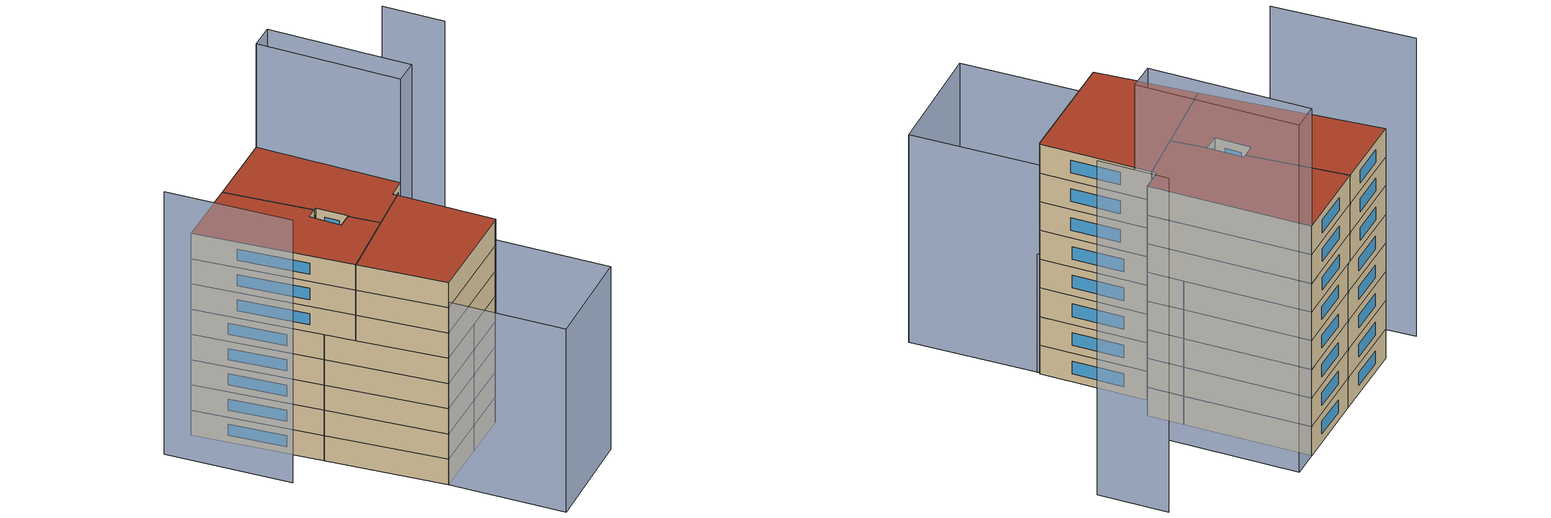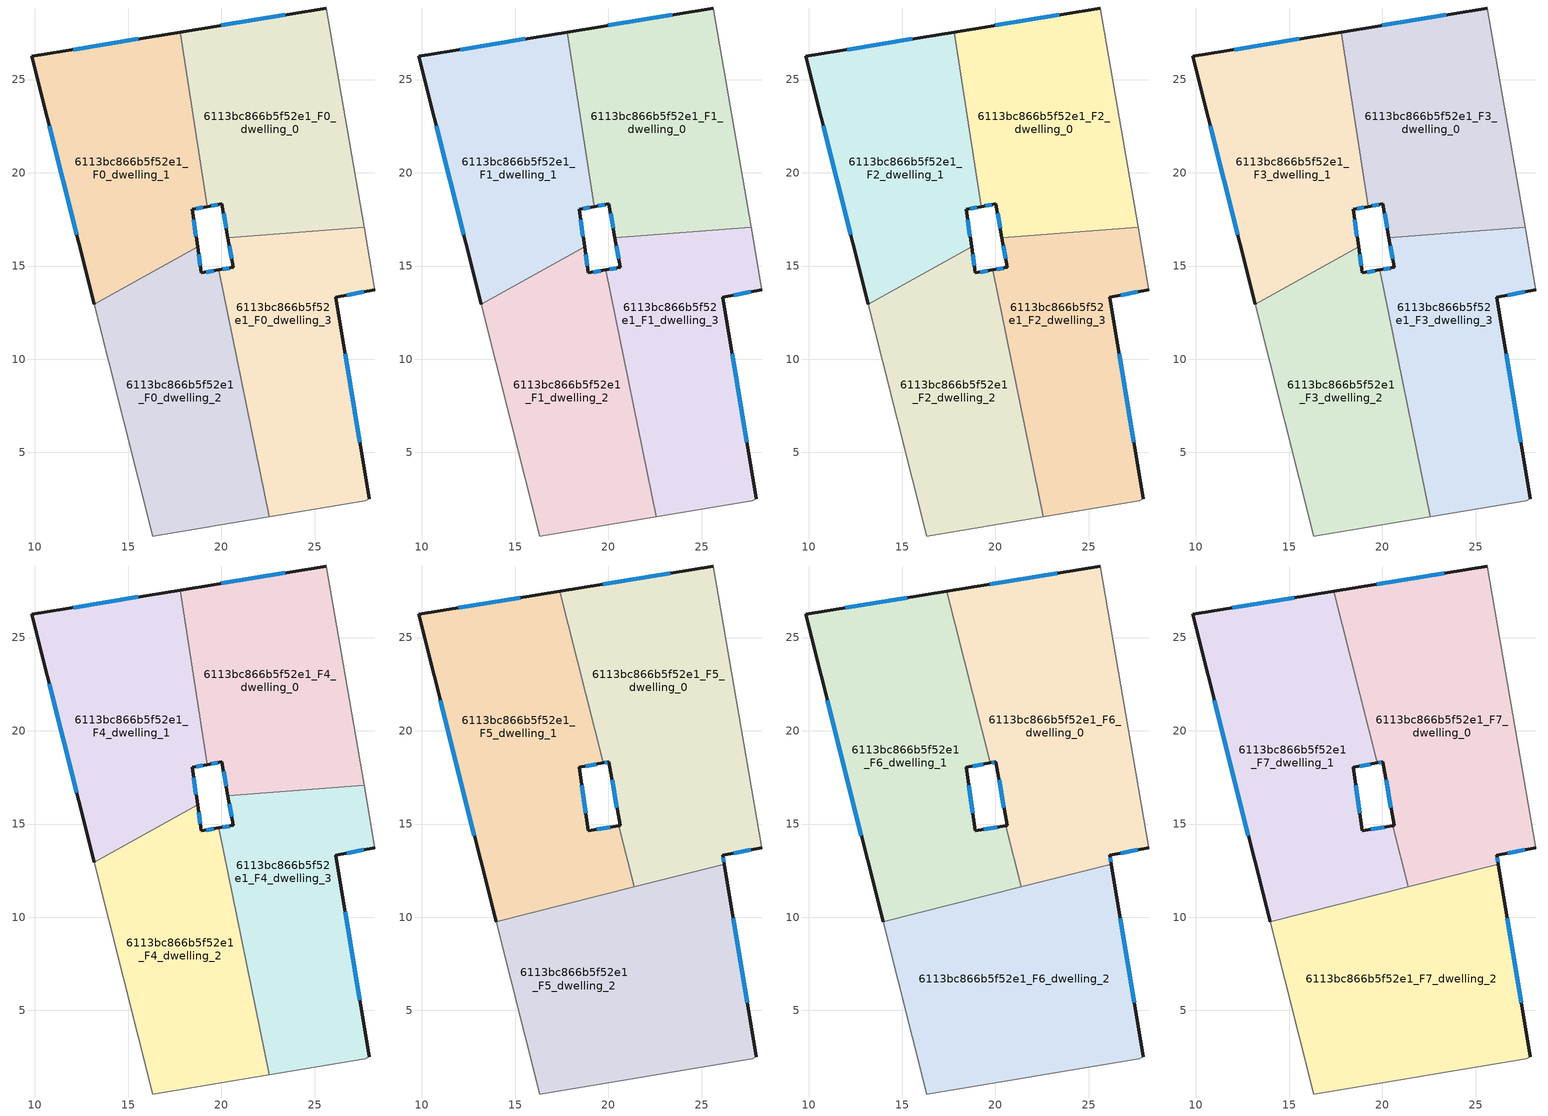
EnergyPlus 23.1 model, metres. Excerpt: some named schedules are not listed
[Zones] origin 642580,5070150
6113bc866b5f52e1_F0_dwelling_0
 floor ground (EU_floor_Construction): 25.63,28.84 27.65,17.09 20.34,16.53 20.02,18.33 19.23,18.18 17.78,27.55 z0
 wall outside (EU_wall_Construction): 19.23,18.18 20.02,18.33 20.34,16.53 / 25.63,28.84 17.78,27.55 z0:3
 wall to 6113bc866b5f52e1_F0_dwelling_3 (EU_wall_Construction): 20.34,16.53 27.65,17.09 z0:3
 wall to 6113bc866b5f52e1_F0_dwelling_1 (EU_wall_Construction): 17.78,27.55 19.23,18.18 z0:3
 wall adiabatic (EU_wall_Construction): 27.65,17.09 25.63,28.84 z0:3
 window (EU_Window_Construction): 20.11,17.83 20.25,17.03 / 19.46,18.23 19.8,18.29 / 23.43,28.48 19.98,27.91 z0.84:2.16
6113bc866b5f52e1_F0_dwelling_1
 floor ground (EU_floor_Construction): 17.78,27.55 19.23,18.18 18.42,18.03 18.72,16.03 13.18,12.94 9.82,26.24 z0
 wall outside (EU_wall_Construction): 18.72,16.03 18.42,18.03 19.23,18.18 / 17.78,27.55 9.82,26.24 13.18,12.94 z0:3
 wall to 6113bc866b5f52e1_F0_dwelling_2 (EU_wall_Construction): 13.18,12.94 18.72,16.03 z0:3
 window (EU_Window_Construction): 18.65,18.08 19.01,18.14 / 18.63,16.59 18.51,17.47 / 10.76,22.51 12.24,16.67 / 15.55,27.18 12.05,26.61 z0.84:2.16
6113bc866b5f52e1_F0_dwelling_2
 floor ground (EU_floor_Construction): 19.85,14.79 22.57,1.56 16.32,0.52 13.18,12.94 18.72,16.03 18.92,14.63 z0
 wall outside (EU_wall_Construction): 19.85,14.79 18.92,14.63 18.72,16.03 z0:3
 wall to 6113bc866b5f52e1_F0_dwelling_3 (EU_wall_Construction): 22.57,1.56 19.85,14.79 z0:3
 wall adiabatic (EU_wall_Construction): 13.18,12.94 16.32,0.52 22.57,1.56 z0:3
 window (EU_Window_Construction): 18.86,15.02 18.77,15.64 / 19.59,14.75 19.18,14.68 z0.84:2.16
6113bc866b5f52e1_F0_dwelling_3
 floor ground (EU_floor_Construction): 27.65,17.09 28.23,13.73 26.13,13.33 27.93,2.52 27.72,2.42 22.57,1.56 19.85,14.79 20.62,14.93 20.34,16.53 z0
 wall outside (EU_wall_Construction): 20.34,16.53 20.62,14.93 19.85,14.79 / 27.93,2.52 26.13,13.33 28.23,13.73 z0:3
 wall adiabatic (EU_wall_Construction): 28.23,13.73 27.65,17.09 / 22.57,1.56 27.72,2.42 27.93,2.52 z0:3
 window (EU_Window_Construction): 20.41,14.89 20.06,14.83 / 20.42,16.08 20.54,15.38 / 26.72,13.44 27.64,13.61 / 27.42,5.55 26.63,10.3 z0.84:2.16
6113bc866b5f52e1_F1_dwelling_0
 floor to 6113bc866b5f52e1_F0_dwelling_0 (EU_floor_Construction): 25.63,28.84 27.65,17.09 20.34,16.53 20.02,18.33 19.23,18.18 17.78,27.55 z3
 wall outside (EU_wall_Construction): 19.23,18.18 20.02,18.33 20.34,16.53 / 25.63,28.84 17.78,27.55 z3:6
 wall to 6113bc866b5f52e1_F1_dwelling_3 (EU_wall_Construction): 20.34,16.53 27.65,17.09 z3:6
 wall to 6113bc866b5f52e1_F1_dwelling_1 (EU_wall_Construction): 17.78,27.55 19.23,18.18 z3:6
 wall adiabatic (EU_wall_Construction): 27.65,17.09 25.63,28.84 z3:6
 window (EU_Window_Construction): 20.11,17.83 20.25,17.03 / 19.46,18.23 19.8,18.29 / 23.43,28.48 19.98,27.91 z3.84:5.16
6113bc866b5f52e1_F1_dwelling_1
 floor to 6113bc866b5f52e1_F0_dwelling_1 (EU_floor_Construction): 17.78,27.55 19.23,18.18 18.42,18.03 18.72,16.03 13.18,12.94 9.82,26.24 z3
 wall outside (EU_wall_Construction): 18.72,16.03 18.42,18.03 19.23,18.18 / 17.78,27.55 9.82,26.24 13.18,12.94 z3:6
 wall to 6113bc866b5f52e1_F1_dwelling_2 (EU_wall_Construction): 13.18,12.94 18.72,16.03 z3:6
 window (EU_Window_Construction): 18.65,18.08 19.01,18.14 / 18.63,16.59 18.51,17.47 / 10.76,22.51 12.24,16.67 / 15.55,27.18 12.05,26.61 z3.84:5.16
6113bc866b5f52e1_F1_dwelling_2
 floor to 6113bc866b5f52e1_F0_dwelling_2 (EU_floor_Construction): 19.85,14.79 22.57,1.56 16.32,0.52 13.18,12.94 18.72,16.03 18.92,14.63 z3
 wall outside (EU_wall_Construction): 19.85,14.79 18.92,14.63 18.72,16.03 z3:6
 wall to 6113bc866b5f52e1_F1_dwelling_3 (EU_wall_Construction): 22.57,1.56 19.85,14.79 z3:6
 wall adiabatic (EU_wall_Construction): 13.18,12.94 16.32,0.52 22.57,1.56 z3:6
 window (EU_Window_Construction): 18.86,15.02 18.77,15.64 / 19.59,14.75 19.18,14.68 z3.84:5.16
6113bc866b5f52e1_F1_dwelling_3
 floor to 6113bc866b5f52e1_F0_dwelling_3 (EU_floor_Construction): 27.65,17.09 28.23,13.73 26.13,13.33 27.93,2.52 27.72,2.42 22.57,1.56 19.85,14.79 20.62,14.93 20.34,16.53 z3
 wall outside (EU_wall_Construction): 20.34,16.53 20.62,14.93 19.85,14.79 / 27.93,2.52 26.13,13.33 28.23,13.73 z3:6
 wall adiabatic (EU_wall_Construction): 28.23,13.73 27.65,17.09 / 22.57,1.56 27.72,2.42 27.93,2.52 z3:6
 window (EU_Window_Construction): 20.41,14.89 20.06,14.83 / 20.42,16.08 20.54,15.38 / 26.72,13.44 27.64,13.61 / 27.42,5.55 26.63,10.3 z3.84:5.16
6113bc866b5f52e1_F2_dwelling_0
 floor to 6113bc866b5f52e1_F1_dwelling_0 (EU_floor_Construction): 25.63,28.84 27.65,17.09 20.34,16.53 20.02,18.33 19.23,18.18 17.78,27.55 z6
 wall outside (EU_wall_Construction): 19.23,18.18 20.02,18.33 20.34,16.53 / 25.63,28.84 17.78,27.55 z6:9
 wall to 6113bc866b5f52e1_F2_dwelling_3 (EU_wall_Construction): 20.34,16.53 27.65,17.09 z6:9
 wall to 6113bc866b5f52e1_F2_dwelling_1 (EU_wall_Construction): 17.78,27.55 19.23,18.18 z6:9
 wall adiabatic (EU_wall_Construction): 27.65,17.09 25.63,28.84 z6:9
 window (EU_Window_Construction): 20.11,17.83 20.25,17.03 / 19.46,18.23 19.8,18.29 / 23.43,28.48 19.98,27.91 z6.84:8.16
6113bc866b5f52e1_F2_dwelling_1
 floor to 6113bc866b5f52e1_F1_dwelling_1 (EU_floor_Construction): 17.78,27.55 19.23,18.18 18.42,18.03 18.72,16.03 13.18,12.94 9.82,26.24 z6
 wall outside (EU_wall_Construction): 18.72,16.03 18.42,18.03 19.23,18.18 / 17.78,27.55 9.82,26.24 13.18,12.94 z6:9
 wall to 6113bc866b5f52e1_F2_dwelling_2 (EU_wall_Construction): 13.18,12.94 18.72,16.03 z6:9
 window (EU_Window_Construction): 18.65,18.08 19.01,18.14 / 18.63,16.59 18.51,17.47 / 10.76,22.51 12.24,16.67 / 15.55,27.18 12.05,26.61 z6.84:8.16
6113bc866b5f52e1_F2_dwelling_2
 floor to 6113bc866b5f52e1_F1_dwelling_2 (EU_floor_Construction): 19.85,14.79 22.57,1.56 16.32,0.52 13.18,12.94 18.72,16.03 18.92,14.63 z6
 wall outside (EU_wall_Construction): 19.85,14.79 18.92,14.63 18.72,16.03 z6:9
 wall to 6113bc866b5f52e1_F2_dwelling_3 (EU_wall_Construction): 22.57,1.56 19.85,14.79 z6:9
 wall adiabatic (EU_wall_Construction): 13.18,12.94 16.32,0.52 22.57,1.56 z6:9
 window (EU_Window_Construction): 18.86,15.02 18.77,15.64 / 19.59,14.75 19.18,14.68 z6.84:8.16
6113bc866b5f52e1_F2_dwelling_3
 floor to 6113bc866b5f52e1_F1_dwelling_3 (EU_floor_Construction): 27.65,17.09 28.23,13.73 26.13,13.33 27.93,2.52 27.72,2.42 22.57,1.56 19.85,14.79 20.62,14.93 20.34,16.53 z6
 wall outside (EU_wall_Construction): 20.34,16.53 20.62,14.93 19.85,14.79 / 27.93,2.52 26.13,13.33 28.23,13.73 z6:9
 wall adiabatic (EU_wall_Construction): 28.23,13.73 27.65,17.09 / 22.57,1.56 27.72,2.42 27.93,2.52 z6:9
 window (EU_Window_Construction): 20.41,14.89 20.06,14.83 / 20.42,16.08 20.54,15.38 / 26.72,13.44 27.64,13.61 / 27.42,5.55 26.63,10.3 z6.84:8.16
6113bc866b5f52e1_F3_dwelling_0
 floor to 6113bc866b5f52e1_F2_dwelling_0 (EU_floor_Construction): 25.63,28.84 27.65,17.09 20.34,16.53 20.02,18.33 19.23,18.18 17.78,27.55 z9
 wall outside (EU_wall_Construction): 19.23,18.18 20.02,18.33 20.34,16.53 / 25.63,28.84 17.78,27.55 z9:12
 wall to 6113bc866b5f52e1_F3_dwelling_3 (EU_wall_Construction): 20.34,16.53 27.65,17.09 z9:12
 wall to 6113bc866b5f52e1_F3_dwelling_1 (EU_wall_Construction): 17.78,27.55 19.23,18.18 z9:12
 wall adiabatic (EU_wall_Construction): 27.65,17.09 25.63,28.84 z9:12
 window (EU_Window_Construction): 20.11,17.83 20.25,17.03 / 19.46,18.23 19.8,18.29 / 23.43,28.48 19.98,27.91 z9.84:11.16
6113bc866b5f52e1_F3_dwelling_1
 floor to 6113bc866b5f52e1_F2_dwelling_1 (EU_floor_Construction): 17.78,27.55 19.23,18.18 18.42,18.03 18.72,16.03 13.18,12.94 9.82,26.24 z9
 wall outside (EU_wall_Construction): 18.72,16.03 18.42,18.03 19.23,18.18 / 17.78,27.55 9.82,26.24 13.18,12.94 z9:12
 wall to 6113bc866b5f52e1_F3_dwelling_2 (EU_wall_Construction): 13.18,12.94 18.72,16.03 z9:12
 window (EU_Window_Construction): 18.65,18.08 19.01,18.14 / 18.63,16.59 18.51,17.47 / 10.76,22.51 12.24,16.67 / 15.55,27.18 12.05,26.61 z9.84:11.16
6113bc866b5f52e1_F3_dwelling_2
 floor to 6113bc866b5f52e1_F2_dwelling_2 (EU_floor_Construction): 19.85,14.79 22.57,1.56 16.32,0.52 13.18,12.94 18.72,16.03 18.92,14.63 z9
 wall outside (EU_wall_Construction): 19.85,14.79 18.92,14.63 18.72,16.03 z9:12
 wall to 6113bc866b5f52e1_F3_dwelling_3 (EU_wall_Construction): 22.57,1.56 19.85,14.79 z9:12
 wall adiabatic (EU_wall_Construction): 13.18,12.94 16.32,0.52 22.57,1.56 z9:12
 window (EU_Window_Construction): 18.86,15.02 18.77,15.64 / 19.59,14.75 19.18,14.68 z9.84:11.16
6113bc866b5f52e1_F3_dwelling_3
 floor to 6113bc866b5f52e1_F2_dwelling_3 (EU_floor_Construction): 27.65,17.09 28.23,13.73 26.13,13.33 27.93,2.52 27.72,2.42 22.57,1.56 19.85,14.79 20.62,14.93 20.34,16.53 z9
 wall outside (EU_wall_Construction): 20.34,16.53 20.62,14.93 19.85,14.79 / 27.93,2.52 26.13,13.33 28.23,13.73 z9:12
 wall adiabatic (EU_wall_Construction): 28.23,13.73 27.65,17.09 / 22.57,1.56 27.72,2.42 27.93,2.52 z9:12
 window (EU_Window_Construction): 20.41,14.89 20.06,14.83 / 20.42,16.08 20.54,15.38 / 26.72,13.44 27.64,13.61 / 27.42,5.55 26.63,10.3 z9.84:11.16
6113bc866b5f52e1_F4_dwelling_0
 floor to 6113bc866b5f52e1_F3_dwelling_0 (EU_floor_Construction): 25.63,28.84 27.65,17.09 20.34,16.53 20.02,18.33 19.23,18.18 17.78,27.55 z12
 wall outside (EU_wall_Construction): 19.23,18.18 20.02,18.33 20.34,16.53 / 25.63,28.84 17.78,27.55 z12:15
 wall to 6113bc866b5f52e1_F4_dwelling_3 (EU_wall_Construction): 20.34,16.53 27.65,17.09 z12:15
 wall to 6113bc866b5f52e1_F4_dwelling_1 (EU_wall_Construction): 17.78,27.55 19.23,18.18 z12:15
 wall adiabatic (EU_wall_Construction): 27.65,17.09 25.63,28.84 z12:15
 window (EU_Window_Construction): 20.11,17.83 20.25,17.03 / 19.46,18.23 19.8,18.29 / 23.43,28.48 19.98,27.91 z12.84:14.16
6113bc866b5f52e1_F4_dwelling_1
 floor to 6113bc866b5f52e1_F3_dwelling_1 (EU_floor_Construction): 17.78,27.55 19.23,18.18 18.42,18.03 18.72,16.03 13.18,12.94 9.82,26.24 z12
 wall outside (EU_wall_Construction): 18.72,16.03 18.42,18.03 19.23,18.18 / 17.78,27.55 9.82,26.24 13.18,12.94 z12:15
 wall to 6113bc866b5f52e1_F4_dwelling_2 (EU_wall_Construction): 13.18,12.94 18.72,16.03 z12:15
 window (EU_Window_Construction): 18.65,18.08 19.01,18.14 / 18.63,16.59 18.51,17.47 / 10.76,22.51 12.24,16.67 / 15.55,27.18 12.05,26.61 z12.84:14.16
6113bc866b5f52e1_F4_dwelling_2
 floor to 6113bc866b5f52e1_F3_dwelling_2 (EU_floor_Construction): 19.85,14.79 22.57,1.56 16.32,0.52 13.18,12.94 18.72,16.03 18.92,14.63 z12
 wall outside (EU_wall_Construction): 19.85,14.79 18.92,14.63 18.72,16.03 z12:15
 wall to 6113bc866b5f52e1_F4_dwelling_3 (EU_wall_Construction): 22.57,1.56 19.85,14.79 z12:15
 wall adiabatic (EU_wall_Construction): 13.18,12.94 16.32,0.52 22.57,1.56 z12:15
 window (EU_Window_Construction): 18.86,15.02 18.77,15.64 / 19.59,14.75 19.18,14.68 z12.84:14.16
 ceiling adiabatic (EU_roof_Construction): 22.57,1.56 20.54,11.42 13.98,9.77 16.32,0.52 z15
6113bc866b5f52e1_F4_dwelling_3
 floor to 6113bc866b5f52e1_F3_dwelling_3 (EU_floor_Construction): 27.65,17.09 28.23,13.73 26.13,13.33 27.93,2.52 27.72,2.42 22.57,1.56 19.85,14.79 20.62,14.93 20.34,16.53 z12
 wall outside (EU_wall_Construction): 20.34,16.53 20.62,14.93 19.85,14.79 / 27.93,2.52 26.13,13.33 28.23,13.73 z12:15
 wall adiabatic (EU_wall_Construction): 28.23,13.73 27.65,17.09 / 22.57,1.56 27.72,2.42 27.93,2.52 z12:15
 window (EU_Window_Construction): 20.41,14.89 20.06,14.83 / 20.42,16.08 20.54,15.38 / 26.72,13.44 27.64,13.61 / 27.42,5.55 26.63,10.3 z12.84:14.16
6113bc866b5f52e1_F5_dwelling_0
 floor to 6113bc866b5f52e1_F4_dwelling_0 (EU_floor_Construction): 25.63,28.84 27.65,17.09 20.34,16.53 20.02,18.33 19.71,18.27 18.44,23.3 17.78,27.55 z15
 floor to 6113bc866b5f52e1_F4_dwelling_3 (EU_floor_Construction): 27.65,17.09 28.23,13.73 26.13,13.33 26.21,12.85 21.38,11.63 20.55,14.92 20.62,14.93 20.34,16.53 z15
 floor to 6113bc866b5f52e1_F4_dwelling_1 (EU_floor_Construction): 17.78,27.55 18.44,23.3 17.39,27.48 z15
 wall outside (EU_wall_Construction): 19.71,18.27 20.02,18.33 20.62,14.93 20.55,14.92 / 25.63,28.84 17.39,27.48 / 26.21,12.85 26.13,13.33 28.23,13.73 z15:18
 wall to 6113bc866b5f52e1_F5_dwelling_1 (EU_wall_Construction): 20.55,14.92 21.38,11.63 / 17.39,27.48 19.71,18.27 z15:18
 wall adiabatic (EU_wall_Construction): 28.23,13.73 25.63,28.84 z15:18
 wall to 6113bc866b5f52e1_F5_dwelling_2 (EU_wall_Construction): 21.38,11.63 26.21,12.85 z15:18
 window (EU_Window_Construction): 20.19,17.38 20.46,15.88 / 19.8,18.29 19.94,18.32 / 23.32,28.46 19.7,27.86 / 26.72,13.44 27.64,13.61 / 26.18,12.98 26.15,13.19 z15.84:17.16
6113bc866b5f52e1_F5_dwelling_1
 floor to 6113bc866b5f52e1_F4_dwelling_1 (EU_floor_Construction): 17.39,27.48 18.44,23.3 19.23,18.19 18.42,18.03 18.72,16.03 13.18,12.94 9.82,26.24 z15
 floor to 6113bc866b5f52e1_F4_dwelling_0 (EU_floor_Construction): 18.44,23.3 19.71,18.27 19.23,18.19 z15
 floor to 6113bc866b5f52e1_F4_dwelling_2 (EU_floor_Construction): 19.85,14.79 20.54,11.42 13.98,9.77 13.18,12.94 18.72,16.03 18.92,14.63 z15
 floor to 6113bc866b5f52e1_F4_dwelling_3 (EU_floor_Construction): 20.55,14.92 21.38,11.63 20.54,11.42 19.85,14.79 z15
 wall outside (EU_wall_Construction): 17.39,27.48 9.82,26.24 13.98,9.77 / 20.55,14.92 18.92,14.63 18.42,18.03 19.71,18.27 z15:18
 wall to 6113bc866b5f52e1_F5_dwelling_2 (EU_wall_Construction): 13.98,9.77 21.38,11.63 z15:18
 window (EU_Window_Construction): 15.27,27.14 11.94,26.59 / 18.78,18.1 19.35,18.21 / 18.78,15.58 18.56,17.08 / 20.1,14.84 19.38,14.71 / 10.98,21.63 12.81,14.38 z15.84:17.16
6113bc866b5f52e1_F5_dwelling_2
 floor to 6113bc866b5f52e1_F4_dwelling_3 (EU_floor_Construction): 26.21,12.85 27.93,2.52 27.72,2.42 22.57,1.56 20.54,11.42 z15
 floor adiabatic (EU_floor_Construction): 26.21,12.85 20.54,11.42 22.57,1.56 27.72,2.42 16.32,0.52 13.98,9.77 z15
 wall outside (EU_wall_Construction): 27.93,2.52 26.21,12.85 z15:18
 wall adiabatic (EU_wall_Construction): 13.98,9.77 16.32,0.52 27.72,2.42 27.93,2.52 z15:18
 window (EU_Window_Construction): 27.44,5.41 26.69,9.96 z15.84:17.16
6113bc866b5f52e1_F6_dwelling_0
 floor to 6113bc866b5f52e1_F5_dwelling_0 (EU_floor_Construction): 25.63,28.84 28.23,13.73 26.13,13.33 26.21,12.85 21.38,11.63 20.55,14.92 20.62,14.93 20.02,18.33 19.71,18.27 17.39,27.48 z18
 wall outside (EU_wall_Construction): 19.71,18.27 20.02,18.33 20.62,14.93 20.55,14.92 / 25.63,28.84 17.39,27.48 / 26.21,12.85 26.13,13.33 28.23,13.73 z18:21
 wall to 6113bc866b5f52e1_F6_dwelling_1 (EU_wall_Construction): 20.55,14.92 21.38,11.63 / 17.39,27.48 19.71,18.27 z18:21
 wall adiabatic (EU_wall_Construction): 28.23,13.73 25.63,28.84 z18:21
 wall to 6113bc866b5f52e1_F6_dwelling_2 (EU_wall_Construction): 21.38,11.63 26.21,12.85 z18:21
 window (EU_Window_Construction): 20.19,17.38 20.46,15.88 / 19.8,18.29 19.94,18.32 / 23.32,28.46 19.7,27.86 / 26.72,13.44 27.64,13.61 / 26.18,12.98 26.15,13.19 z18.84:20.16
6113bc866b5f52e1_F6_dwelling_1
 floor to 6113bc866b5f52e1_F5_dwelling_1 (EU_floor_Construction): 17.39,27.48 19.71,18.27 18.42,18.03 18.92,14.63 20.55,14.92 21.38,11.63 13.98,9.77 9.82,26.24 z18
 wall outside (EU_wall_Construction): 17.39,27.48 9.82,26.24 13.98,9.77 / 20.55,14.92 18.92,14.63 18.42,18.03 19.71,18.27 z18:21
 wall to 6113bc866b5f52e1_F6_dwelling_2 (EU_wall_Construction): 13.98,9.77 21.38,11.63 z18:21
 window (EU_Window_Construction): 15.27,27.14 11.94,26.59 / 18.78,18.1 19.35,18.21 / 18.78,15.58 18.56,17.08 / 20.1,14.84 19.38,14.71 / 10.98,21.63 12.81,14.38 z18.84:20.16
6113bc866b5f52e1_F6_dwelling_2
 floor to 6113bc866b5f52e1_F5_dwelling_2 (EU_floor_Construction): 26.21,12.85 27.93,2.52 27.72,2.42 16.32,0.52 13.98,9.77 z18
 wall outside (EU_wall_Construction): 27.93,2.52 26.21,12.85 z18:21
 wall adiabatic (EU_wall_Construction): 13.98,9.77 16.32,0.52 27.72,2.42 27.93,2.52 z18:21
 window (EU_Window_Construction): 27.44,5.41 26.69,9.96 z18.84:20.16
6113bc866b5f52e1_F7_dwelling_0
 floor to 6113bc866b5f52e1_F6_dwelling_0 (EU_floor_Construction): 25.63,28.84 28.23,13.73 26.13,13.33 26.21,12.85 21.38,11.63 20.55,14.92 20.62,14.93 20.02,18.33 19.71,18.27 17.39,27.48 z21
 wall outside (EU_wall_Construction): 19.71,18.27 20.02,18.33 20.62,14.93 20.55,14.92 / 25.63,28.84 17.39,27.48 / 26.21,12.85 26.13,13.33 28.23,13.73 z21:24
 wall to 6113bc866b5f52e1_F7_dwelling_1 (EU_wall_Construction): 20.55,14.92 21.38,11.63 / 17.39,27.48 19.71,18.27 z21:24
 wall adiabatic (EU_wall_Construction): 28.23,13.73 25.63,28.84 z21:24
 wall to 6113bc866b5f52e1_F7_dwelling_2 (EU_wall_Construction): 21.38,11.63 26.21,12.85 z21:24
 window (EU_Window_Construction): 20.19,17.38 20.46,15.88 / 19.8,18.29 19.94,18.32 / 23.32,28.46 19.7,27.86 / 26.72,13.44 27.64,13.61 / 26.18,12.98 26.15,13.19 z21.84:23.16
 roof outside (EU_roof_Construction): 28.23,13.73 25.63,28.84 17.39,27.48 19.71,18.27 20.02,18.33 20.62,14.93 20.55,14.92 21.38,11.63 26.21,12.85 26.13,13.33 z24
6113bc866b5f52e1_F7_dwelling_1
 floor to 6113bc866b5f52e1_F6_dwelling_1 (EU_floor_Construction): 17.39,27.48 19.71,18.27 18.42,18.03 18.92,14.63 20.55,14.92 21.38,11.63 13.98,9.77 9.82,26.24 z21
 wall outside (EU_wall_Construction): 17.39,27.48 9.82,26.24 13.98,9.77 / 20.55,14.92 18.92,14.63 18.42,18.03 19.71,18.27 z21:24
 wall to 6113bc866b5f52e1_F7_dwelling_2 (EU_wall_Construction): 13.98,9.77 21.38,11.63 z21:24
 window (EU_Window_Construction): 15.27,27.14 11.94,26.59 / 18.78,18.1 19.35,18.21 / 18.78,15.58 18.56,17.08 / 20.1,14.84 19.38,14.71 / 10.98,21.63 12.81,14.38 z21.84:23.16
 roof outside (EU_roof_Construction): 21.38,11.63 20.55,14.92 18.92,14.63 18.42,18.03 19.71,18.27 17.39,27.48 9.82,26.24 13.98,9.77 z24
6113bc866b5f52e1_F7_dwelling_2
 floor to 6113bc866b5f52e1_F6_dwelling_2 (EU_floor_Construction): 26.21,12.85 27.93,2.52 27.72,2.42 16.32,0.52 13.98,9.77 z21
 wall outside (EU_wall_Construction): 27.93,2.52 26.21,12.85 z21:24
 wall adiabatic (EU_wall_Construction): 13.98,9.77 16.32,0.52 27.72,2.42 27.93,2.52 z21:24
 window (EU_Window_Construction): 27.44,5.41 26.69,9.96 z21.84:23.16
 roof outside (EU_roof_Construction): 27.72,2.42 27.93,2.52 26.21,12.85 13.98,9.77 16.32,0.52 z24
shading: 29.21,-5.59 27.71,2.48 z0:12.3; 27.68,2.65 29.96,-9.52 / 29.96,-9.52 18.59,-11.65 / 18.59,-11.65 16.32,0.52 / 16.32,0.52 27.68,2.65 z0:21.7; 5.67,26.66 8.38,13.51 z0:31.2; 28.33,29.28 30.83,14.13 / 30.83,14.13 28.14,13.68 / 28.14,13.68 25.63,28.84 / 25.63,28.84 28.33,29.28 z0:36.3; 40.54,16.53 39.43,23.1 z0:34.9
[Building]
EU S2 Campaign: North Axis=0; Terrain=City; Solar Distribution=FullExterior
[Site:Location]
Lyon-Bron: Latitude=45.75; Longitude=5; Time Zone=1; Elevation=198
[SizingPeriod:WeatherFileDays]
AnnualSizingPeriod: Begin Month=1; Begin Day of Month=1; End Month=12; End Day of Month=31; Day of Week for Start Day=Monday; Use Weather File Daylight Saving Period=No; Use Weather File Rain and Snow Indicators=No
[MATERIAL]
EU_InternalMass_Material: Roughness=MediumRough; Thickness=0.1; Conductivity=1; Density=1800; Specific Heat=900; Thermal Absorptance=0.9; Solar Absorptance=0.7; Visible Absorptance=0.7
[MATERIAL:NOMASS] Roughness=MediumRough; Thermal Absorptance=0.9; Solar Absorptance=0.7; Visible Absorptance=0.7
Name | Thermal Resistance
EU_wall_NoMass | 0.776494
EU_roof_NoMass | 0.486893
EU_floor_NoMass | 0.421597
[WINDOWMATERIAL:SIMPLEGLAZINGSYSTEM]
EU_Window_SimpleGlazing: UFactor=4.24961; Solar Heat Gain Coefficient=0.83; Visible Transmittance=0.83
[CONSTRUCTION]
EU_wall_Construction: EU_wall_NoMass
EU_roof_Construction: EU_roof_NoMass
EU_floor_Construction: EU_floor_NoMass
EU_InternalMass_Construction: EU_InternalMass_Material
EU_Window_Construction: EU_Window_SimpleGlazing
[ZONE] Type=1; Multiplier=1; Ceiling Height=autocalculate; Floor Area=autocalculate; Part of Total Floor Area=Yes
Name | Volume
6113bc866b5f52e1_F0_dwelling_0; 6113bc866b5f52e1_F1_dwelling_0; 6113bc866b5f52e1_F2_dwelling_0; 6113bc866b5f52e1_F3_dwelling_0; 6113bc866b5f52e1_F4_dwelling_0 | 274.942
6113bc866b5f52e1_F5_dwelling_0; 6113bc866b5f52e1_F6_dwelling_0; 6113bc866b5f52e1_F7_dwelling_0; 6113bc866b5f52e1_F5_dwelling_2; 6113bc866b5f52e1_F6_dwelling_2; 6113bc866b5f52e1_F7_dwelling_2 | 366.576
6113bc866b5f52e1_F0_dwelling_1; 6113bc866b5f52e1_F1_dwelling_1; 6113bc866b5f52e1_F2_dwelling_1; 6113bc866b5f52e1_F3_dwelling_1; 6113bc866b5f52e1_F4_dwelling_1 | 274.935
6113bc866b5f52e1_F5_dwelling_1; 6113bc866b5f52e1_F6_dwelling_1; 6113bc866b5f52e1_F7_dwelling_1 | 366.583
6113bc866b5f52e1_F0_dwelling_2; 6113bc866b5f52e1_F1_dwelling_2; 6113bc866b5f52e1_F2_dwelling_2; 6113bc866b5f52e1_F3_dwelling_2; 6113bc866b5f52e1_F4_dwelling_2 | 274.92
6113bc866b5f52e1_F0_dwelling_3; 6113bc866b5f52e1_F1_dwelling_3; 6113bc866b5f52e1_F2_dwelling_3; 6113bc866b5f52e1_F3_dwelling_3; 6113bc866b5f52e1_F4_dwelling_3 | 274.953
[INTERNALMASS] Construction=EU_InternalMass_Construction
Name | Zone or ZoneList | Surface Area
6113bc866b5f52e1_F0_dwelling_0_EU_InternalMass | 6113bc866b5f52e1_F0_dwelling_0 | 91.6476
6113bc866b5f52e1_F0_dwelling_1_EU_InternalMass | 6113bc866b5f52e1_F0_dwelling_1 | 91.6448
6113bc866b5f52e1_F0_dwelling_2_EU_InternalMass | 6113bc866b5f52e1_F0_dwelling_2 | 91.6401
6113bc866b5f52e1_F0_dwelling_3_EU_InternalMass | 6113bc866b5f52e1_F0_dwelling_3 | 91.6511
6113bc866b5f52e1_F1_dwelling_0_EU_InternalMass | 6113bc866b5f52e1_F1_dwelling_0 | 91.6476
6113bc866b5f52e1_F1_dwelling_1_EU_InternalMass | 6113bc866b5f52e1_F1_dwelling_1 | 91.6448
6113bc866b5f52e1_F1_dwelling_2_EU_InternalMass | 6113bc866b5f52e1_F1_dwelling_2 | 91.6401
6113bc866b5f52e1_F1_dwelling_3_EU_InternalMass | 6113bc866b5f52e1_F1_dwelling_3 | 91.6511
6113bc866b5f52e1_F2_dwelling_0_EU_InternalMass | 6113bc866b5f52e1_F2_dwelling_0 | 91.6476
6113bc866b5f52e1_F2_dwelling_1_EU_InternalMass | 6113bc866b5f52e1_F2_dwelling_1 | 91.6448
6113bc866b5f52e1_F2_dwelling_2_EU_InternalMass | 6113bc866b5f52e1_F2_dwelling_2 | 91.6401
6113bc866b5f52e1_F2_dwelling_3_EU_InternalMass | 6113bc866b5f52e1_F2_dwelling_3 | 91.6511
6113bc866b5f52e1_F3_dwelling_0_EU_InternalMass | 6113bc866b5f52e1_F3_dwelling_0 | 91.6476
6113bc866b5f52e1_F3_dwelling_1_EU_InternalMass | 6113bc866b5f52e1_F3_dwelling_1 | 91.6448
6113bc866b5f52e1_F3_dwelling_2_EU_InternalMass | 6113bc866b5f52e1_F3_dwelling_2 | 91.6401
6113bc866b5f52e1_F3_dwelling_3_EU_InternalMass | 6113bc866b5f52e1_F3_dwelling_3 | 91.6511
6113bc866b5f52e1_F4_dwelling_0_EU_InternalMass | 6113bc866b5f52e1_F4_dwelling_0 | 91.6476
6113bc866b5f52e1_F4_dwelling_1_EU_InternalMass | 6113bc866b5f52e1_F4_dwelling_1 | 91.6448
6113bc866b5f52e1_F4_dwelling_2_EU_InternalMass | 6113bc866b5f52e1_F4_dwelling_2 | 91.6401
6113bc866b5f52e1_F4_dwelling_3_EU_InternalMass | 6113bc866b5f52e1_F4_dwelling_3 | 91.6511
6113bc866b5f52e1_F5_dwelling_0_EU_InternalMass | 6113bc866b5f52e1_F5_dwelling_0 | 122.19
6113bc866b5f52e1_F5_dwelling_1_EU_InternalMass | 6113bc866b5f52e1_F5_dwelling_1 | 122.192
6113bc866b5f52e1_F5_dwelling_2_EU_InternalMass | 6113bc866b5f52e1_F5_dwelling_2 | 122.192
6113bc866b5f52e1_F6_dwelling_0_EU_InternalMass | 6113bc866b5f52e1_F6_dwelling_0 | 122.19
6113bc866b5f52e1_F6_dwelling_1_EU_InternalMass | 6113bc866b5f52e1_F6_dwelling_1 | 122.192
6113bc866b5f52e1_F6_dwelling_2_EU_InternalMass | 6113bc866b5f52e1_F6_dwelling_2 | 122.192
6113bc866b5f52e1_F7_dwelling_0_EU_InternalMass | 6113bc866b5f52e1_F7_dwelling_0 | 122.19
6113bc866b5f52e1_F7_dwelling_1_EU_InternalMass | 6113bc866b5f52e1_F7_dwelling_1 | 122.192
6113bc866b5f52e1_F7_dwelling_2_EU_InternalMass | 6113bc866b5f52e1_F7_dwelling_2 | 122.192
[OTHEREQUIPMENT] Fuel Type=Electricity; Design Level Calculation Method=Watts/Area; Power per Zone Floor Area=1; Fraction Latent=0; Fraction Radiant=0; Fraction Lost=0; Carbon Dioxide Generation Rate=0; EndUse Subcategory=EU_Step8_InternalGains
Name | Zone or ZoneList or Space or SpaceList | Schedule
EU_Step8_InternalGain_6113bc866b5f52e1_F0_dwelling_0_f000 | 6113bc866b5f52e1_F0_dwelling_0 | EU_Step8_GainSchedule_6113bc866b5f52e1_F0_dwelling_0_f000
EU_Step8_InternalGain_6113bc866b5f52e1_F0_dwelling_1_f000 | 6113bc866b5f52e1_F0_dwelling_1 | EU_Step8_GainSchedule_6113bc866b5f52e1_F0_dwelling_1_f000
EU_Step8_InternalGain_6113bc866b5f52e1_F0_dwelling_2_f000 | 6113bc866b5f52e1_F0_dwelling_2 | EU_Step8_GainSchedule_6113bc866b5f52e1_F0_dwelling_2_f000
EU_Step8_InternalGain_6113bc866b5f52e1_F0_dwelling_3_f000 | 6113bc866b5f52e1_F0_dwelling_3 | EU_Step8_GainSchedule_6113bc866b5f52e1_F0_dwelling_3_f000
EU_Step8_InternalGain_6113bc866b5f52e1_F1_dwelling_0_f000 | 6113bc866b5f52e1_F1_dwelling_0 | EU_Step8_GainSchedule_6113bc866b5f52e1_F1_dwelling_0_f000
EU_Step8_InternalGain_6113bc866b5f52e1_F1_dwelling_1_f000 | 6113bc866b5f52e1_F1_dwelling_1 | EU_Step8_GainSchedule_6113bc866b5f52e1_F1_dwelling_1_f000
EU_Step8_InternalGain_6113bc866b5f52e1_F1_dwelling_2_f000 | 6113bc866b5f52e1_F1_dwelling_2 | EU_Step8_GainSchedule_6113bc866b5f52e1_F1_dwelling_2_f000
EU_Step8_InternalGain_6113bc866b5f52e1_F1_dwelling_3_f000 | 6113bc866b5f52e1_F1_dwelling_3 | EU_Step8_GainSchedule_6113bc866b5f52e1_F1_dwelling_3_f000
EU_Step8_InternalGain_6113bc866b5f52e1_F2_dwelling_0_f000 | 6113bc866b5f52e1_F2_dwelling_0 | EU_Step8_GainSchedule_6113bc866b5f52e1_F2_dwelling_0_f000
EU_Step8_InternalGain_6113bc866b5f52e1_F2_dwelling_1_f000 | 6113bc866b5f52e1_F2_dwelling_1 | EU_Step8_GainSchedule_6113bc866b5f52e1_F2_dwelling_1_f000
EU_Step8_InternalGain_6113bc866b5f52e1_F2_dwelling_2_f000 | 6113bc866b5f52e1_F2_dwelling_2 | EU_Step8_GainSchedule_6113bc866b5f52e1_F2_dwelling_2_f000
EU_Step8_InternalGain_6113bc866b5f52e1_F2_dwelling_3_f000 | 6113bc866b5f52e1_F2_dwelling_3 | EU_Step8_GainSchedule_6113bc866b5f52e1_F2_dwelling_3_f000
EU_Step8_InternalGain_6113bc866b5f52e1_F3_dwelling_0_f000 | 6113bc866b5f52e1_F3_dwelling_0 | EU_Step8_GainSchedule_6113bc866b5f52e1_F3_dwelling_0_f000
EU_Step8_InternalGain_6113bc866b5f52e1_F3_dwelling_1_f000 | 6113bc866b5f52e1_F3_dwelling_1 | EU_Step8_GainSchedule_6113bc866b5f52e1_F3_dwelling_1_f000
EU_Step8_InternalGain_6113bc866b5f52e1_F3_dwelling_2_f000 | 6113bc866b5f52e1_F3_dwelling_2 | EU_Step8_GainSchedule_6113bc866b5f52e1_F3_dwelling_2_f000
EU_Step8_InternalGain_6113bc866b5f52e1_F3_dwelling_3_f000 | 6113bc866b5f52e1_F3_dwelling_3 | EU_Step8_GainSchedule_6113bc866b5f52e1_F3_dwelling_3_f000
EU_Step8_InternalGain_6113bc866b5f52e1_F4_dwelling_0_f000 | 6113bc866b5f52e1_F4_dwelling_0 | EU_Step8_GainSchedule_6113bc866b5f52e1_F4_dwelling_0_f000
EU_Step8_InternalGain_6113bc866b5f52e1_F4_dwelling_1_f000 | 6113bc866b5f52e1_F4_dwelling_1 | EU_Step8_GainSchedule_6113bc866b5f52e1_F4_dwelling_1_f000
EU_Step8_InternalGain_6113bc866b5f52e1_F4_dwelling_2_f000 | 6113bc866b5f52e1_F4_dwelling_2 | EU_Step8_GainSchedule_6113bc866b5f52e1_F4_dwelling_2_f000
EU_Step8_InternalGain_6113bc866b5f52e1_F4_dwelling_3_f000 | 6113bc866b5f52e1_F4_dwelling_3 | EU_Step8_GainSchedule_6113bc866b5f52e1_F4_dwelling_3_f000
EU_Step8_InternalGain_6113bc866b5f52e1_F5_dwelling_0_f000 | 6113bc866b5f52e1_F5_dwelling_0 | EU_Step8_GainSchedule_6113bc866b5f52e1_F5_dwelling_0_f000
EU_Step8_InternalGain_6113bc866b5f52e1_F5_dwelling_1_f000 | 6113bc866b5f52e1_F5_dwelling_1 | EU_Step8_GainSchedule_6113bc866b5f52e1_F5_dwelling_1_f000
EU_Step8_InternalGain_6113bc866b5f52e1_F5_dwelling_2_f000 | 6113bc866b5f52e1_F5_dwelling_2 | EU_Step8_GainSchedule_6113bc866b5f52e1_F5_dwelling_2_f000
EU_Step8_InternalGain_6113bc866b5f52e1_F6_dwelling_0_f000 | 6113bc866b5f52e1_F6_dwelling_0 | EU_Step8_GainSchedule_6113bc866b5f52e1_F6_dwelling_0_f000
EU_Step8_InternalGain_6113bc866b5f52e1_F6_dwelling_1_f000 | 6113bc866b5f52e1_F6_dwelling_1 | EU_Step8_GainSchedule_6113bc866b5f52e1_F6_dwelling_1_f000
EU_Step8_InternalGain_6113bc866b5f52e1_F6_dwelling_2_f000 | 6113bc866b5f52e1_F6_dwelling_2 | EU_Step8_GainSchedule_6113bc866b5f52e1_F6_dwelling_2_f000
EU_Step8_InternalGain_6113bc866b5f52e1_F7_dwelling_0_f000 | 6113bc866b5f52e1_F7_dwelling_0 | EU_Step8_GainSchedule_6113bc866b5f52e1_F7_dwelling_0_f000
EU_Step8_InternalGain_6113bc866b5f52e1_F7_dwelling_1_f000 | 6113bc866b5f52e1_F7_dwelling_1 | EU_Step8_GainSchedule_6113bc866b5f52e1_F7_dwelling_1_f000
EU_Step8_InternalGain_6113bc866b5f52e1_F7_dwelling_2_f000 | 6113bc866b5f52e1_F7_dwelling_2 | EU_Step8_GainSchedule_6113bc866b5f52e1_F7_dwelling_2_f000
[ZONEVENTILATION:DESIGNFLOWRATE] Schedule=EU_AlwaysOn; Design Flow Rate Calculation Method=AirChanges/Hour; Air Changes per Hour=0.693814; Ventilation Type=Natural; Fan Pressure Rise=0; Fan Total Efficiency=1; Constant Term Coefficient=1; Temperature Term Coefficient=0; Velocity Term Coefficient=0; Velocity Squared Term Coefficient=0; Minimum Indoor Temperature=-100; Maximum Indoor Temperature=100; Delta Temperature=-100; Minimum Outdoor Temperature=-100; Maximum Outdoor Temperature=100; Maximum Wind Speed=40
Name | Zone or ZoneList or Space or SpaceList
EU_ConstantAir_6113bc866b5f52e1_F0_dwelling_0 | 6113bc866b5f52e1_F0_dwelling_0
EU_ConstantAir_6113bc866b5f52e1_F0_dwelling_1 | 6113bc866b5f52e1_F0_dwelling_1
EU_ConstantAir_6113bc866b5f52e1_F0_dwelling_2 | 6113bc866b5f52e1_F0_dwelling_2
EU_ConstantAir_6113bc866b5f52e1_F0_dwelling_3 | 6113bc866b5f52e1_F0_dwelling_3
EU_ConstantAir_6113bc866b5f52e1_F1_dwelling_0 | 6113bc866b5f52e1_F1_dwelling_0
EU_ConstantAir_6113bc866b5f52e1_F1_dwelling_1 | 6113bc866b5f52e1_F1_dwelling_1
EU_ConstantAir_6113bc866b5f52e1_F1_dwelling_2 | 6113bc866b5f52e1_F1_dwelling_2
EU_ConstantAir_6113bc866b5f52e1_F1_dwelling_3 | 6113bc866b5f52e1_F1_dwelling_3
EU_ConstantAir_6113bc866b5f52e1_F2_dwelling_0 | 6113bc866b5f52e1_F2_dwelling_0
EU_ConstantAir_6113bc866b5f52e1_F2_dwelling_1 | 6113bc866b5f52e1_F2_dwelling_1
EU_ConstantAir_6113bc866b5f52e1_F2_dwelling_2 | 6113bc866b5f52e1_F2_dwelling_2
EU_ConstantAir_6113bc866b5f52e1_F2_dwelling_3 | 6113bc866b5f52e1_F2_dwelling_3
EU_ConstantAir_6113bc866b5f52e1_F3_dwelling_0 | 6113bc866b5f52e1_F3_dwelling_0
EU_ConstantAir_6113bc866b5f52e1_F3_dwelling_1 | 6113bc866b5f52e1_F3_dwelling_1
EU_ConstantAir_6113bc866b5f52e1_F3_dwelling_2 | 6113bc866b5f52e1_F3_dwelling_2
EU_ConstantAir_6113bc866b5f52e1_F3_dwelling_3 | 6113bc866b5f52e1_F3_dwelling_3
EU_ConstantAir_6113bc866b5f52e1_F4_dwelling_0 | 6113bc866b5f52e1_F4_dwelling_0
EU_ConstantAir_6113bc866b5f52e1_F4_dwelling_1 | 6113bc866b5f52e1_F4_dwelling_1
EU_ConstantAir_6113bc866b5f52e1_F4_dwelling_2 | 6113bc866b5f52e1_F4_dwelling_2
EU_ConstantAir_6113bc866b5f52e1_F4_dwelling_3 | 6113bc866b5f52e1_F4_dwelling_3
EU_ConstantAir_6113bc866b5f52e1_F5_dwelling_0 | 6113bc866b5f52e1_F5_dwelling_0
EU_ConstantAir_6113bc866b5f52e1_F5_dwelling_1 | 6113bc866b5f52e1_F5_dwelling_1
EU_ConstantAir_6113bc866b5f52e1_F5_dwelling_2 | 6113bc866b5f52e1_F5_dwelling_2
EU_ConstantAir_6113bc866b5f52e1_F6_dwelling_0 | 6113bc866b5f52e1_F6_dwelling_0
EU_ConstantAir_6113bc866b5f52e1_F6_dwelling_1 | 6113bc866b5f52e1_F6_dwelling_1
EU_ConstantAir_6113bc866b5f52e1_F6_dwelling_2 | 6113bc866b5f52e1_F6_dwelling_2
EU_ConstantAir_6113bc866b5f52e1_F7_dwelling_0 | 6113bc866b5f52e1_F7_dwelling_0
EU_ConstantAir_6113bc866b5f52e1_F7_dwelling_1 | 6113bc866b5f52e1_F7_dwelling_1
EU_ConstantAir_6113bc866b5f52e1_F7_dwelling_2 | 6113bc866b5f52e1_F7_dwelling_2
[HVACTEMPLATE:THERMOSTAT] Constant Heating Setpoint=20; Constant Cooling Setpoint=50
EU_HeatOnly_6113bc866b5f52e1_F0_dwelling_0; EU_HeatOnly_6113bc866b5f52e1_F0_dwelling_1; EU_HeatOnly_6113bc866b5f52e1_F0_dwelling_2; EU_HeatOnly_6113bc866b5f52e1_F0_dwelling_3; EU_HeatOnly_6113bc866b5f52e1_F1_dwelling_0; EU_HeatOnly_6113bc866b5f52e1_F1_dwelling_1; EU_HeatOnly_6113bc866b5f52e1_F1_dwelling_2; EU_HeatOnly_6113bc866b5f52e1_F1_dwelling_3; EU_HeatOnly_6113bc866b5f52e1_F2_dwelling_0; EU_HeatOnly_6113bc866b5f52e1_F2_dwelling_1; EU_HeatOnly_6113bc866b5f52e1_F2_dwelling_2; EU_HeatOnly_6113bc866b5f52e1_F2_dwelling_3; EU_HeatOnly_6113bc866b5f52e1_F3_dwelling_0; EU_HeatOnly_6113bc866b5f52e1_F3_dwelling_1; EU_HeatOnly_6113bc866b5f52e1_F3_dwelling_2; EU_HeatOnly_6113bc866b5f52e1_F3_dwelling_3; EU_HeatOnly_6113bc866b5f52e1_F4_dwelling_0; EU_HeatOnly_6113bc866b5f52e1_F4_dwelling_1; EU_HeatOnly_6113bc866b5f52e1_F4_dwelling_2; EU_HeatOnly_6113bc866b5f52e1_F4_dwelling_3; EU_HeatOnly_6113bc866b5f52e1_F5_dwelling_0; EU_HeatOnly_6113bc866b5f52e1_F5_dwelling_1; EU_HeatOnly_6113bc866b5f52e1_F5_dwelling_2; EU_HeatOnly_6113bc866b5f52e1_F6_dwelling_0; EU_HeatOnly_6113bc866b5f52e1_F6_dwelling_1; EU_HeatOnly_6113bc866b5f52e1_F6_dwelling_2; EU_HeatOnly_6113bc866b5f52e1_F7_dwelling_0; EU_HeatOnly_6113bc866b5f52e1_F7_dwelling_1; EU_HeatOnly_6113bc866b5f52e1_F7_dwelling_2
[HVACTEMPLATE:ZONE:IDEALLOADSAIRSYSTEM] System Availability Schedule=EU_AlwaysOn; Maximum Heating Supply Air Temperature=50; Minimum Cooling Supply Air Temperature=13; Maximum Heating Supply Air Humidity Ratio=0.0156; Minimum Cooling Supply Air Humidity Ratio=0.0077; Heating Limit=NoLimit; Cooling Limit=NoLimit; Heating Availability Schedule=EU_AlwaysOn; Cooling Availability Schedule=EU_CoolingOff; Dehumidification Control Type=ConstantSensibleHeatRatio; Cooling Sensible Heat Ratio=0.7; Dehumidification Setpoint=60; Humidification Control Type=None; Humidification Setpoint=30; Outdoor Air Method=None; Outdoor Air Flow Rate per Person=0.00944; Outdoor Air Flow Rate per Zone Floor Area=0; Outdoor Air Flow Rate per Zone=0; Demand Controlled Ventilation Type=None; Outdoor Air Economizer Type=NoEconomizer; Heat Recovery Type=None; Sensible Heat Recovery Effectiveness=0.7; Latent Heat Recovery Effectiveness=0.65
Name | Template Thermostat
6113bc866b5f52e1_F0_dwelling_0 | EU_HeatOnly_6113bc866b5f52e1_F0_dwelling_0
6113bc866b5f52e1_F0_dwelling_1 | EU_HeatOnly_6113bc866b5f52e1_F0_dwelling_1
6113bc866b5f52e1_F0_dwelling_2 | EU_HeatOnly_6113bc866b5f52e1_F0_dwelling_2
6113bc866b5f52e1_F0_dwelling_3 | EU_HeatOnly_6113bc866b5f52e1_F0_dwelling_3
6113bc866b5f52e1_F1_dwelling_0 | EU_HeatOnly_6113bc866b5f52e1_F1_dwelling_0
6113bc866b5f52e1_F1_dwelling_1 | EU_HeatOnly_6113bc866b5f52e1_F1_dwelling_1
6113bc866b5f52e1_F1_dwelling_2 | EU_HeatOnly_6113bc866b5f52e1_F1_dwelling_2
6113bc866b5f52e1_F1_dwelling_3 | EU_HeatOnly_6113bc866b5f52e1_F1_dwelling_3
6113bc866b5f52e1_F2_dwelling_0 | EU_HeatOnly_6113bc866b5f52e1_F2_dwelling_0
6113bc866b5f52e1_F2_dwelling_1 | EU_HeatOnly_6113bc866b5f52e1_F2_dwelling_1
6113bc866b5f52e1_F2_dwelling_2 | EU_HeatOnly_6113bc866b5f52e1_F2_dwelling_2
6113bc866b5f52e1_F2_dwelling_3 | EU_HeatOnly_6113bc866b5f52e1_F2_dwelling_3
6113bc866b5f52e1_F3_dwelling_0 | EU_HeatOnly_6113bc866b5f52e1_F3_dwelling_0
6113bc866b5f52e1_F3_dwelling_1 | EU_HeatOnly_6113bc866b5f52e1_F3_dwelling_1
6113bc866b5f52e1_F3_dwelling_2 | EU_HeatOnly_6113bc866b5f52e1_F3_dwelling_2
6113bc866b5f52e1_F3_dwelling_3 | EU_HeatOnly_6113bc866b5f52e1_F3_dwelling_3
6113bc866b5f52e1_F4_dwelling_0 | EU_HeatOnly_6113bc866b5f52e1_F4_dwelling_0
6113bc866b5f52e1_F4_dwelling_1 | EU_HeatOnly_6113bc866b5f52e1_F4_dwelling_1
6113bc866b5f52e1_F4_dwelling_2 | EU_HeatOnly_6113bc866b5f52e1_F4_dwelling_2
6113bc866b5f52e1_F4_dwelling_3 | EU_HeatOnly_6113bc866b5f52e1_F4_dwelling_3
6113bc866b5f52e1_F5_dwelling_0 | EU_HeatOnly_6113bc866b5f52e1_F5_dwelling_0
6113bc866b5f52e1_F5_dwelling_1 | EU_HeatOnly_6113bc866b5f52e1_F5_dwelling_1
6113bc866b5f52e1_F5_dwelling_2 | EU_HeatOnly_6113bc866b5f52e1_F5_dwelling_2
6113bc866b5f52e1_F6_dwelling_0 | EU_HeatOnly_6113bc866b5f52e1_F6_dwelling_0
6113bc866b5f52e1_F6_dwelling_1 | EU_HeatOnly_6113bc866b5f52e1_F6_dwelling_1
6113bc866b5f52e1_F6_dwelling_2 | EU_HeatOnly_6113bc866b5f52e1_F6_dwelling_2
6113bc866b5f52e1_F7_dwelling_0 | EU_HeatOnly_6113bc866b5f52e1_F7_dwelling_0
6113bc866b5f52e1_F7_dwelling_1 | EU_HeatOnly_6113bc866b5f52e1_F7_dwelling_1
6113bc866b5f52e1_F7_dwelling_2 | EU_HeatOnly_6113bc866b5f52e1_F7_dwelling_2
[SIZING:ZONE] Zone Cooling Design Supply Air Temperature Input Method=SupplyAirTemperature; Zone Cooling Design Supply Air Temperature=13; Zone Heating Design Supply Air Temperature Input Method=SupplyAirTemperature; Zone Heating Design Supply Air Temperature=50; Zone Cooling Design Supply Air Humidity Ratio=0.008; Zone Heating Design Supply Air Humidity Ratio=0.008; Cooling Design Air Flow Method=DesignDay; Cooling Design Air Flow Rate=0; Cooling Minimum Air Flow per Zone Floor Area=0.000762; Cooling Minimum Air Flow=0; Cooling Minimum Air Flow Fraction=0.2; Heating Design Air Flow Method=DesignDay; Heating Design Air Flow Rate=0; Heating Maximum Air Flow per Zone Floor Area=0.002032; Heating Maximum Air Flow=0.141576; Heating Maximum Air Flow Fraction=0.3; Account for Dedicated Outdoor Air System=No; Dedicated Outdoor Air System Control Strategy=NeutralSupplyAir; Dedicated Outdoor Air Low Setpoint Temperature for Design=autosize; Dedicated Outdoor Air High Setpoint Temperature for Design=autosize; Zone Load Sizing Method=Sensible Load Only No Latent Load; Zone Latent Cooling Design Supply Air Humidity Ratio Input Method=HumidityRatioDifference; Zone Cooling Design Supply Air Humidity Ratio Difference=0.005; Zone Latent Heating Design Supply Air Humidity Ratio Input Method=HumidityRatioDifference; Zone Humidification Design Supply Air Humidity Ratio Difference=0.005
6113bc866b5f52e1_F0_dwelling_0; 6113bc866b5f52e1_F0_dwelling_1; 6113bc866b5f52e1_F0_dwelling_2; 6113bc866b5f52e1_F0_dwelling_3; 6113bc866b5f52e1_F1_dwelling_0; 6113bc866b5f52e1_F1_dwelling_1; 6113bc866b5f52e1_F1_dwelling_2; 6113bc866b5f52e1_F1_dwelling_3; 6113bc866b5f52e1_F2_dwelling_0; 6113bc866b5f52e1_F2_dwelling_1; 6113bc866b5f52e1_F2_dwelling_2; 6113bc866b5f52e1_F2_dwelling_3; 6113bc866b5f52e1_F3_dwelling_0; 6113bc866b5f52e1_F3_dwelling_1; 6113bc866b5f52e1_F3_dwelling_2; 6113bc866b5f52e1_F3_dwelling_3; 6113bc866b5f52e1_F4_dwelling_0; 6113bc866b5f52e1_F4_dwelling_1; 6113bc866b5f52e1_F4_dwelling_2; 6113bc866b5f52e1_F4_dwelling_3; 6113bc866b5f52e1_F5_dwelling_0; 6113bc866b5f52e1_F5_dwelling_1; 6113bc866b5f52e1_F5_dwelling_2; 6113bc866b5f52e1_F6_dwelling_0; 6113bc866b5f52e1_F6_dwelling_1; 6113bc866b5f52e1_F6_dwelling_2; 6113bc866b5f52e1_F7_dwelling_0; 6113bc866b5f52e1_F7_dwelling_1; 6113bc866b5f52e1_F7_dwelling_2
[SCHEDULE:FILE] Column Number=1; Rows to Skip at Top=0; Number of Hours of Data=8760; Column Separator=Comma; Interpolate to Timestep=No; Minutes per Item=60; Adjust Schedule for Daylight Savings=Yes
Name | File
EU_Step8_GainSchedule_6113bc866b5f52e1_F0_dwelling_0_f000 | ../../schedules/6113bc866b5f52e1/6113bc866b5f52e1_F0_dwelling_0_f000_gain.csv
EU_Step8_GainSchedule_6113bc866b5f52e1_F0_dwelling_1_f000 | ../../schedules/6113bc866b5f52e1/6113bc866b5f52e1_F0_dwelling_1_f000_gain.csv
EU_Step8_GainSchedule_6113bc866b5f52e1_F0_dwelling_2_f000 | ../../schedules/6113bc866b5f52e1/6113bc866b5f52e1_F0_dwelling_2_f000_gain.csv
EU_Step8_GainSchedule_6113bc866b5f52e1_F0_dwelling_3_f000 | ../../schedules/6113bc866b5f52e1/6113bc866b5f52e1_F0_dwelling_3_f000_gain.csv
EU_Step8_GainSchedule_6113bc866b5f52e1_F1_dwelling_0_f000 | ../../schedules/6113bc866b5f52e1/6113bc866b5f52e1_F1_dwelling_0_f000_gain.csv
EU_Step8_GainSchedule_6113bc866b5f52e1_F1_dwelling_1_f000 | ../../schedules/6113bc866b5f52e1/6113bc866b5f52e1_F1_dwelling_1_f000_gain.csv
EU_Step8_GainSchedule_6113bc866b5f52e1_F1_dwelling_2_f000 | ../../schedules/6113bc866b5f52e1/6113bc866b5f52e1_F1_dwelling_2_f000_gain.csv
EU_Step8_GainSchedule_6113bc866b5f52e1_F1_dwelling_3_f000 | ../../schedules/6113bc866b5f52e1/6113bc866b5f52e1_F1_dwelling_3_f000_gain.csv
EU_Step8_GainSchedule_6113bc866b5f52e1_F2_dwelling_0_f000 | ../../schedules/6113bc866b5f52e1/6113bc866b5f52e1_F2_dwelling_0_f000_gain.csv
EU_Step8_GainSchedule_6113bc866b5f52e1_F2_dwelling_1_f000 | ../../schedules/6113bc866b5f52e1/6113bc866b5f52e1_F2_dwelling_1_f000_gain.csv
EU_Step8_GainSchedule_6113bc866b5f52e1_F2_dwelling_2_f000 | ../../schedules/6113bc866b5f52e1/6113bc866b5f52e1_F2_dwelling_2_f000_gain.csv
EU_Step8_GainSchedule_6113bc866b5f52e1_F2_dwelling_3_f000 | ../../schedules/6113bc866b5f52e1/6113bc866b5f52e1_F2_dwelling_3_f000_gain.csv
EU_Step8_GainSchedule_6113bc866b5f52e1_F3_dwelling_0_f000 | ../../schedules/6113bc866b5f52e1/6113bc866b5f52e1_F3_dwelling_0_f000_gain.csv
EU_Step8_GainSchedule_6113bc866b5f52e1_F3_dwelling_1_f000 | ../../schedules/6113bc866b5f52e1/6113bc866b5f52e1_F3_dwelling_1_f000_gain.csv
EU_Step8_GainSchedule_6113bc866b5f52e1_F3_dwelling_2_f000 | ../../schedules/6113bc866b5f52e1/6113bc866b5f52e1_F3_dwelling_2_f000_gain.csv
EU_Step8_GainSchedule_6113bc866b5f52e1_F3_dwelling_3_f000 | ../../schedules/6113bc866b5f52e1/6113bc866b5f52e1_F3_dwelling_3_f000_gain.csv
EU_Step8_GainSchedule_6113bc866b5f52e1_F4_dwelling_0_f000 | ../../schedules/6113bc866b5f52e1/6113bc866b5f52e1_F4_dwelling_0_f000_gain.csv
EU_Step8_GainSchedule_6113bc866b5f52e1_F4_dwelling_1_f000 | ../../schedules/6113bc866b5f52e1/6113bc866b5f52e1_F4_dwelling_1_f000_gain.csv
EU_Step8_GainSchedule_6113bc866b5f52e1_F4_dwelling_2_f000 | ../../schedules/6113bc866b5f52e1/6113bc866b5f52e1_F4_dwelling_2_f000_gain.csv
EU_Step8_GainSchedule_6113bc866b5f52e1_F4_dwelling_3_f000 | ../../schedules/6113bc866b5f52e1/6113bc866b5f52e1_F4_dwelling_3_f000_gain.csv
EU_Step8_GainSchedule_6113bc866b5f52e1_F5_dwelling_0_f000 | ../../schedules/6113bc866b5f52e1/6113bc866b5f52e1_F5_dwelling_0_f000_gain.csv
EU_Step8_GainSchedule_6113bc866b5f52e1_F5_dwelling_1_f000 | ../../schedules/6113bc866b5f52e1/6113bc866b5f52e1_F5_dwelling_1_f000_gain.csv
EU_Step8_GainSchedule_6113bc866b5f52e1_F5_dwelling_2_f000 | ../../schedules/6113bc866b5f52e1/6113bc866b5f52e1_F5_dwelling_2_f000_gain.csv
EU_Step8_GainSchedule_6113bc866b5f52e1_F6_dwelling_0_f000 | ../../schedules/6113bc866b5f52e1/6113bc866b5f52e1_F6_dwelling_0_f000_gain.csv
EU_Step8_GainSchedule_6113bc866b5f52e1_F6_dwelling_1_f000 | ../../schedules/6113bc866b5f52e1/6113bc866b5f52e1_F6_dwelling_1_f000_gain.csv
EU_Step8_GainSchedule_6113bc866b5f52e1_F6_dwelling_2_f000 | ../../schedules/6113bc866b5f52e1/6113bc866b5f52e1_F6_dwelling_2_f000_gain.csv
EU_Step8_GainSchedule_6113bc866b5f52e1_F7_dwelling_0_f000 | ../../schedules/6113bc866b5f52e1/6113bc866b5f52e1_F7_dwelling_0_f000_gain.csv
